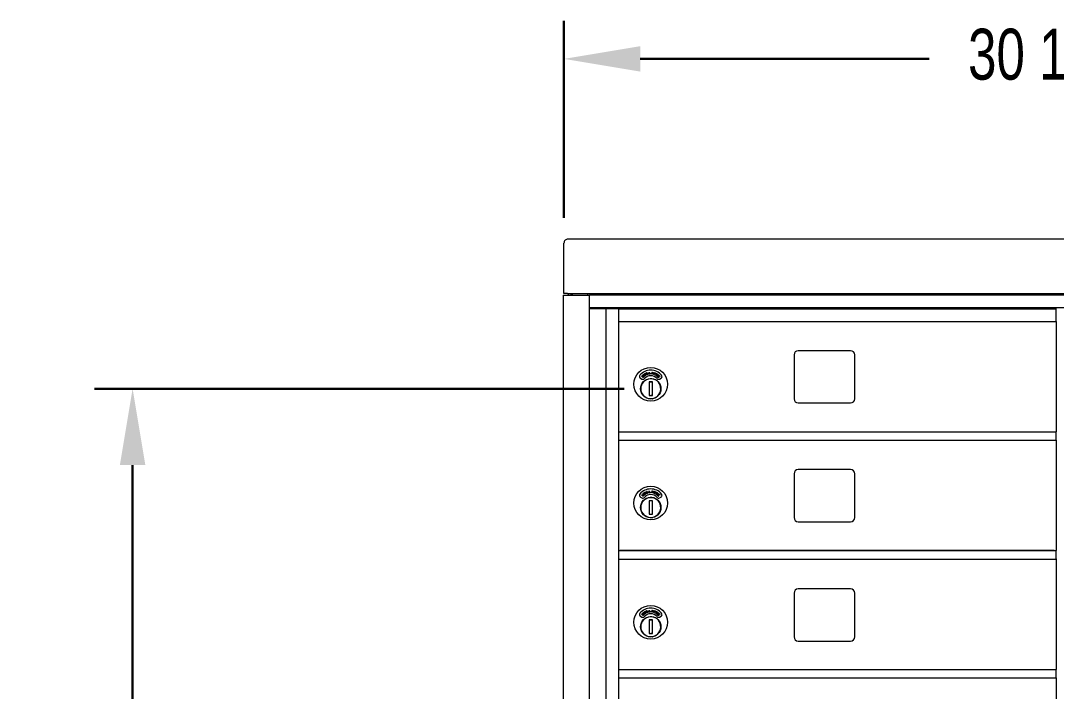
# Model space of a CAD drawing. Header units: inches. Extents: x 26 to 204, y -167 to -88.
# Drawn here: x 26.26 to 56.77, y -108.36 to -88.6 of the extents above; entities that cross this region are included whole.
import ezdxf

# ---------------------------------------------------------------- set-up
doc = ezdxf.new("R2010")
doc.units = ezdxf.units.IN
doc.header["$MEASUREMENT"] = 0
doc.layers.add('DIM', color=179, linetype='Continuous', lineweight=30)
doc.layers.add('SLD-0', color=179, linetype='Continuous')
doc.styles.add('SLDTEXTSTYLE0', font='TXT', dxfattribs={"width": 0.821468})
doc.styles.add('SLDTEXTSTYLE7', font='TXT', dxfattribs={"width": 0.75})
doc.dimstyles.new('SLDDIMSTYLE0', dxfattribs={"dimtxt": 1.5, "dimasz": 0.13, "dimexe": 0, "dimexo": 0.0625, "dimgap": 0.375, "dimtad": 0, "dimtih": 1, "dimtoh": 1, "dimdec": 0, "dimrnd": 1e-09, "dimzin": 12, "dimdsep": 46, "dimtxsty": 'SLDTEXTSTYLE0', "dimblk1": 'NONE', "dimblk2": 'NONE', "dimsah": 1, "dimcen": 0.09, "dimadec": 0, "dimazin": 3, "dimtfac": 1, "dimtdec": 3, "dimtofl": 0, "dimtmove": 0, "dimatfit": 3, "dimldrblk": 'NONE', "dimfxl": 0, "dimfrac": 2, "dimtolj": 1, "dimtzin": 12, "dimarcsym": 0})

# ---------------------------------------------------------------- blocks, each defined once
blk = doc.blocks.new('_D')
at = {"layer": 'DIM'}
for p, q in [((42.264, -94.408), (42.264, -88.604)), ((72.724, -94.408), (72.724, -88.604)), ((44.514, -89.729), (53.023, -89.729)), ((70.474, -89.729), (61.916, -89.729))]:
    blk.add_line(p, q, dxfattribs=at)
for points in [[(44.514, -89.354), (44.514, -90.104), (42.264, -89.729)], [(70.474, -89.354), (70.474, -90.104), (72.724, -89.729)]]:
    blk.add_solid(points, dxfattribs=at)
at = {"layer": 'DIM', "insert": (54.172, -88.84), "char_height": 1.5, "attachment_point": 1, "style": 'SLDTEXTSTYLE7'}
blk.add_mtext('30 1/2"', dxfattribs=at)
blk = doc.blocks.new('_NONE')
blk = doc.blocks.new('_D_2')
at = {"layer": 'DIM'}
for p, q in [((44.043, -99.448), (28.429, -99.448)), ((29.554, -101.698), (29.554, -129.243)), ((29.554, -154.833), (29.554, -133.235)), ((50.744, -157.083), (28.429, -157.083))]:
    blk.add_line(p, q, dxfattribs=at)
for points in [[(29.179, -101.698), (29.929, -101.698), (29.554, -99.448)], [(29.179, -154.833), (29.929, -154.833), (29.554, -157.083)]]:
    blk.add_solid(points, dxfattribs=at)
at = {"layer": 'DIM', "insert": (26.257, -130.35), "char_height": 1.5, "attachment_point": 1, "style": 'SLDTEXTSTYLE7'}
blk.add_mtext('57 5/8"', dxfattribs=at)

msp = doc.modelspace()

# ---------------------------------------------------------------- linework, layer by layer
at = {"layer": 'SLD-0', "color": 179, "linetype": 'Continuous', "lineweight": 15}
for p, q in [((42.264, -96.393), (42.264, -95.155)), ((42.394, -95.038), (42.384, -95.038)), ((72.594, -95.038), (42.394, -95.038)), ((42.264, -96.642), (42.264, -96.393)), ((42.236, -96.693), (42.236, -127.843)), ((42.236, -96.693), (42.266, -96.693)), ((42.364, -96.642), (42.264, -96.642)), ((42.266, -96.693), (42.99, -96.693)), ((42.364, -96.639), (72.624, -96.639)), ((42.364, -96.639), (42.364, -96.642)), ((42.384, -96.639), (42.384, -96.693)), ((42.464, -96.639), (42.464, -96.693)), ((42.509, -96.639), (42.509, -96.693)), ((42.956, -96.639), (42.956, -96.693)), ((42.99, -96.693), (43.02, -96.693)), ((43.02, -127.843), (43.02, -96.693)), ((43.095, -96.693), (43.02, -96.693)), ((71.967, -96.693), (43.095, -96.693)), ((43.336, -96.693), (43.336, -96.639)), ((43.095, -97.068), (43.02, -97.068)), ((43.401, -97.093), (43.02, -97.093)), ((71.967, -97.068), (43.095, -97.068)), ((43.221, -97.068), (43.221, -97.093)), ((43.332, -97.068), (43.332, -97.093)), ((43.392, -97.068), (43.392, -97.093)), ((43.502, -97.093), (43.401, -97.093)), ((43.509, -97.093), (43.502, -97.093)), ((43.509, -127.343), (43.509, -97.093)), ((43.864, -97.093), (43.509, -97.093)), ((43.879, -97.093), (43.864, -97.093)), ((43.879, -97.108), (43.879, -97.093)), ((43.879, -97.093), (56.764, -97.093)), ((43.879, -97.453), (43.879, -97.108)), ((44.243, -97.068), (44.243, -97.093)), ((44.812, -97.085), (44.812, -97.087)), ((44.847, -97.068), (44.819, -97.075)), ((45.054, -97.075), (45.026, -97.068)), ((45.062, -97.087), (45.062, -97.085)), ((45.404, -97.085), (45.404, -97.087)), ((45.44, -97.068), (45.412, -97.075)), ((45.647, -97.075), (45.619, -97.068)), ((45.648, -97.091), (45.646, -97.093)), ((45.749, -97.091), (45.648, -97.091)), ((45.654, -97.087), (45.654, -97.085)), ((45.751, -97.093), (45.749, -97.091)), ((46.217, -97.085), (46.217, -97.087)), ((46.252, -97.068), (46.224, -97.075)), ((46.459, -97.075), (46.431, -97.068)), ((46.467, -97.087), (46.467, -97.085)), ((46.522, -97.085), (46.522, -97.087)), ((46.557, -97.068), (46.529, -97.075)), ((46.764, -97.075), (46.736, -97.068)), ((46.772, -97.087), (46.772, -97.085)), ((47.312, -97.085), (47.312, -97.087)), ((47.347, -97.068), (47.319, -97.075)), ((47.554, -97.075), (47.526, -97.068)), ((47.562, -97.087), (47.562, -97.085)), ((56.764, -97.093), (56.779, -97.093)), ((56.764, -97.108), (56.764, -97.093)), ((56.764, -97.453), (56.764, -97.108)), ((43.879, -97.468), (43.879, -97.453)), ((43.879, -100.718), (43.879, -97.468)), ((43.879, -97.468), (56.764, -97.468)), ((56.764, -97.468), (56.764, -97.453)), ((56.764, -97.468), (56.764, -100.718)), ((49.044, -98.453), (49.044, -99.743)), ((50.709, -98.328), (49.169, -98.328)), ((50.834, -99.743), (50.834, -98.453)), ((44.518, -99.14), (44.558, -99.163)), ((44.551, -99.078), (44.555, -99.074)), ((44.577, -99.104), (44.551, -99.078)), ((44.555, -99.074), (44.581, -99.099)), ((44.575, -99.055), (44.579, -99.05)), ((44.6, -99.08), (44.575, -99.055)), ((44.579, -99.05), (44.604, -99.075)), ((44.621, -99.077), (44.623, -99.071)), ((44.625, -99.024), (44.624, -99.03)), ((44.638, -99.006), (44.648, -99)), ((44.666, -99.058), (44.638, -99.006)), ((44.655, -99.003), (44.646, -99.008)), ((44.646, -99.008), (44.656, -99.026)), ((44.656, -99.026), (44.665, -99.021)), ((44.662, -99.029), (44.658, -99.031)), ((44.658, -99.031), (44.672, -99.056)), ((44.672, -99.056), (44.666, -99.058)), ((44.701, -99.028), (44.705, -99.024)), ((44.72, -98.979), (44.716, -98.984)), ((44.74, -99.001), (44.762, -98.996)), ((44.741, -99.006), (44.74, -99.001)), ((44.763, -99.001), (44.741, -99.006)), ((44.762, -98.996), (44.763, -99.001)), ((44.77, -98.96), (44.776, -98.959)), ((44.777, -99.019), (44.77, -98.96)), ((44.776, -98.959), (44.782, -99.012)), ((44.806, -99.015), (44.777, -99.019)), ((44.782, -99.012), (44.805, -99.009)), ((44.805, -99.009), (44.806, -99.015)), ((44.816, -98.997), (44.817, -98.992)), ((44.838, -99.003), (44.816, -98.997)), ((44.817, -98.992), (44.839, -98.998)), ((44.839, -98.998), (44.838, -99.003)), ((44.854, -98.964), (44.859, -98.958)), ((44.864, -98.965), (44.854, -98.964)), ((44.857, -99.018), (44.864, -98.965)), ((44.863, -99.019), (44.857, -99.018)), ((44.859, -98.958), (44.87, -98.96)), ((44.87, -98.96), (44.863, -99.019)), ((44.902, -99.027), (44.917, -98.975)), ((44.908, -99.029), (44.902, -99.027)), ((44.908, -98.973), (44.913, -98.968)), ((44.924, -98.971), (44.908, -99.029)), ((44.917, -98.975), (44.908, -98.973)), ((44.913, -98.968), (44.924, -98.971)), ((44.933, -99.036), (44.98, -99)), ((44.936, -99.04), (44.933, -99.036)), ((44.991, -98.998), (44.936, -99.04)), ((44.954, -98.987), (44.956, -98.982)), ((44.98, -99), (44.954, -98.987)), ((44.956, -98.982), (44.991, -98.998)), ((44.97, -99.055), (45.003, -99.047)), ((45.004, -99.077), (44.97, -99.055)), ((45.005, -99.052), (44.984, -99.057)), ((44.984, -99.057), (45.007, -99.073)), ((44.999, -99.025), (44.994, -99.022)), ((45.007, -99.073), (45.004, -99.077)), ((45.058, -99.109), (45.059, -99.115)), ((45.085, -99.088), (45.079, -99.087)), ((45.084, -99.163), (45.124, -99.14)), ((44.871, -99.248), (44.771, -99.248)), ((44.771, -99.248), (44.771, -99.648)), ((44.771, -99.251), (44.786, -99.248)), ((44.856, -99.248), (44.871, -99.251)), ((44.871, -99.648), (44.871, -99.248)), ((44.786, -99.648), (44.771, -99.645)), ((44.771, -99.648), (44.871, -99.648)), ((44.871, -99.645), (44.856, -99.648)), ((44.871, -99.742), (44.881, -99.742)), ((49.169, -99.868), (50.709, -99.868)), ((43.879, -100.734), (43.879, -100.718)), ((43.879, -100.718), (56.764, -100.718)), ((43.879, -100.938), (43.879, -100.734)), ((43.879, -100.964), (43.879, -100.938)), ((43.879, -104.218), (43.879, -100.964)), ((43.879, -100.968), (56.764, -100.968)), ((43.879, -100.968), (56.764, -100.968)), ((56.764, -100.734), (56.764, -100.718)), ((56.764, -100.938), (56.764, -100.734)), ((56.764, -100.964), (56.764, -100.938)), ((56.764, -100.964), (56.764, -104.218)), ((50.709, -101.828), (49.169, -101.828)), ((49.044, -101.953), (49.044, -103.243)), ((50.834, -103.243), (50.834, -101.953)), ((44.625, -102.524), (44.624, -102.53)), ((44.638, -102.506), (44.648, -102.5)), ((44.666, -102.558), (44.638, -102.506)), ((44.655, -102.503), (44.646, -102.508)), ((44.646, -102.508), (44.656, -102.526)), ((44.656, -102.526), (44.665, -102.521)), ((44.701, -102.528), (44.705, -102.524)), ((44.72, -102.479), (44.716, -102.484)), ((44.74, -102.501), (44.762, -102.496)), ((44.741, -102.506), (44.74, -102.501)), ((44.763, -102.501), (44.741, -102.506)), ((44.762, -102.496), (44.763, -102.501)), ((44.77, -102.46), (44.776, -102.459)), ((44.777, -102.519), (44.77, -102.46)), ((44.776, -102.459), (44.782, -102.512)), ((44.806, -102.515), (44.777, -102.519)), ((44.782, -102.512), (44.805, -102.509)), ((44.805, -102.509), (44.806, -102.515)), ((44.816, -102.497), (44.817, -102.492)), ((44.838, -102.503), (44.816, -102.497)), ((44.817, -102.492), (44.839, -102.498)), ((44.839, -102.498), (44.838, -102.503)), ((44.854, -102.464), (44.859, -102.458)), ((44.864, -102.465), (44.854, -102.464)), ((44.857, -102.518), (44.864, -102.465)), ((44.863, -102.519), (44.857, -102.518)), ((44.859, -102.458), (44.87, -102.46)), ((44.87, -102.46), (44.863, -102.519)), ((44.902, -102.527), (44.917, -102.475)), ((44.908, -102.529), (44.902, -102.527)), ((44.908, -102.473), (44.913, -102.468)), ((44.924, -102.471), (44.908, -102.529)), ((44.917, -102.475), (44.908, -102.473)), ((44.913, -102.468), (44.924, -102.471)), ((44.933, -102.536), (44.98, -102.5)), ((44.991, -102.498), (44.936, -102.54)), ((44.954, -102.487), (44.956, -102.482)), ((44.98, -102.5), (44.954, -102.487)), ((44.956, -102.482), (44.991, -102.498)), ((44.999, -102.525), (44.994, -102.522)), ((44.518, -102.64), (44.558, -102.663)), ((44.551, -102.578), (44.555, -102.574)), ((44.577, -102.604), (44.551, -102.578)), ((44.555, -102.574), (44.581, -102.599)), ((44.575, -102.555), (44.579, -102.55)), ((44.6, -102.58), (44.575, -102.555)), ((44.579, -102.55), (44.604, -102.575)), ((44.621, -102.577), (44.623, -102.571)), ((44.662, -102.529), (44.658, -102.531)), ((44.658, -102.531), (44.672, -102.556)), ((44.672, -102.556), (44.666, -102.558)), ((44.871, -102.748), (44.771, -102.748)), ((44.771, -102.748), (44.771, -103.148)), ((44.771, -102.751), (44.786, -102.748)), ((44.856, -102.748), (44.871, -102.751)), ((44.871, -102.804), (44.871, -102.748)), ((44.871, -103.148), (44.871, -102.804)), ((44.936, -102.54), (44.933, -102.536)), ((44.97, -102.555), (45.003, -102.547)), ((45.004, -102.577), (44.97, -102.555)), ((45.005, -102.552), (44.984, -102.557)), ((44.984, -102.557), (45.007, -102.573)), ((45.007, -102.573), (45.004, -102.577)), ((45.058, -102.609), (45.059, -102.615)), ((45.085, -102.588), (45.079, -102.587)), ((45.084, -102.663), (45.124, -102.64)), ((44.786, -103.148), (44.771, -103.145)), ((44.771, -103.148), (44.871, -103.148)), ((44.871, -103.145), (44.856, -103.148)), ((44.871, -103.242), (44.881, -103.242)), ((49.169, -103.368), (50.709, -103.368)), ((43.879, -104.234), (43.879, -104.218)), ((43.879, -104.218), (56.764, -104.218)), ((43.879, -104.438), (43.879, -104.234)), ((43.906, -104.208), (44.06, -104.208)), ((44.06, -104.208), (44.268, -104.208)), ((44.179, -104.218), (44.179, -104.208)), ((44.204, -104.218), (44.204, -104.208)), ((44.268, -104.208), (55.996, -104.208)), ((55.996, -104.208), (56.318, -104.208)), ((56.318, -104.208), (56.713, -104.208)), ((56.401, -104.208), (56.401, -104.218)), ((56.588, -104.218), (56.588, -104.208)), ((56.764, -104.234), (56.764, -104.218)), ((56.764, -104.438), (56.764, -104.234)), ((43.879, -104.464), (43.879, -104.438)), ((43.879, -107.718), (43.879, -104.464)), ((43.879, -104.468), (56.764, -104.468)), ((43.879, -104.468), (56.764, -104.468)), ((56.764, -104.464), (56.764, -104.438)), ((56.764, -104.464), (56.764, -107.718)), ((49.044, -105.473), (49.044, -106.763)), ((50.709, -105.348), (49.169, -105.348)), ((50.834, -106.763), (50.834, -105.473)), ((44.518, -106.153), (44.558, -106.176)), ((44.551, -106.092), (44.555, -106.087)), ((44.577, -106.117), (44.551, -106.092)), ((44.555, -106.087), (44.581, -106.113)), ((44.575, -106.068), (44.579, -106.064)), ((44.6, -106.093), (44.575, -106.068)), ((44.579, -106.064), (44.604, -106.089)), ((44.621, -106.09), (44.623, -106.085)), ((44.625, -106.038), (44.624, -106.044)), ((44.638, -106.019), (44.648, -106.014)), ((44.666, -106.072), (44.638, -106.019)), ((44.655, -106.016), (44.646, -106.021)), ((44.646, -106.021), (44.656, -106.039)), ((44.656, -106.039), (44.665, -106.035)), ((44.662, -106.042), (44.658, -106.044)), ((44.658, -106.044), (44.672, -106.069)), ((44.672, -106.069), (44.666, -106.072)), ((44.701, -106.041), (44.705, -106.037)), ((44.72, -105.992), (44.716, -105.997)), ((44.74, -106.014), (44.762, -106.009)), ((44.741, -106.019), (44.74, -106.014)), ((44.763, -106.014), (44.741, -106.019)), ((44.762, -106.009), (44.763, -106.014)), ((44.77, -105.973), (44.776, -105.972)), ((44.777, -106.032), (44.77, -105.973)), ((44.776, -105.972), (44.782, -106.025)), ((44.806, -106.028), (44.777, -106.032)), ((44.782, -106.025), (44.805, -106.023)), ((44.805, -106.023), (44.806, -106.028)), ((44.816, -106.01), (44.817, -106.005)), ((44.838, -106.016), (44.816, -106.01)), ((44.817, -106.005), (44.839, -106.011)), ((44.839, -106.011), (44.838, -106.016)), ((44.854, -105.977), (44.859, -105.972)), ((44.864, -105.978), (44.854, -105.977)), ((44.857, -106.032), (44.864, -105.978)), ((44.863, -106.032), (44.857, -106.032)), ((44.859, -105.972), (44.87, -105.973)), ((44.87, -105.973), (44.863, -106.032)), ((44.902, -106.04), (44.917, -105.988)), ((44.908, -106.042), (44.902, -106.04)), ((44.908, -105.986), (44.913, -105.981)), ((44.924, -105.984), (44.908, -106.042)), ((44.917, -105.988), (44.908, -105.986)), ((44.913, -105.981), (44.924, -105.984)), ((44.933, -106.049), (44.98, -106.013)), ((44.936, -106.054), (44.933, -106.049)), ((44.991, -106.012), (44.936, -106.054)), ((44.954, -106.001), (44.956, -105.996)), ((44.98, -106.013), (44.954, -106.001)), ((44.956, -105.996), (44.991, -106.012)), ((44.97, -106.068), (45.003, -106.06)), ((45.004, -106.091), (44.97, -106.068)), ((45.005, -106.066), (44.984, -106.071)), ((44.984, -106.071), (45.007, -106.086)), ((44.999, -106.038), (44.994, -106.035)), ((45.007, -106.086), (45.004, -106.091)), ((45.058, -106.123), (45.059, -106.129)), ((45.085, -106.101), (45.079, -106.1)), ((45.084, -106.176), (45.124, -106.153)), ((44.871, -106.261), (44.771, -106.261)), ((44.771, -106.261), (44.771, -106.661)), ((44.771, -106.265), (44.786, -106.261)), ((44.856, -106.261), (44.871, -106.265)), ((44.871, -106.661), (44.871, -106.261)), ((44.786, -106.661), (44.771, -106.658)), ((44.771, -106.661), (44.871, -106.661)), ((44.871, -106.658), (44.856, -106.661)), ((44.871, -106.755), (44.881, -106.755)), ((49.169, -106.888), (50.709, -106.888)), ((43.879, -107.734), (43.879, -107.718)), ((43.879, -107.718), (56.764, -107.718)), ((43.879, -107.938), (43.879, -107.734)), ((43.879, -107.964), (43.879, -107.938)), ((43.879, -111.218), (43.879, -107.964)), ((43.879, -107.968), (56.764, -107.968)), ((43.879, -107.968), (56.764, -107.968)), ((56.764, -107.734), (56.764, -107.718)), ((56.764, -107.938), (56.764, -107.734)), ((56.764, -107.964), (56.764, -107.938)), ((56.764, -107.964), (56.764, -111.218))]:
    msp.add_line(p, q, dxfattribs=at)
for centre, radius in [((44.821, -99.315), 0.496), ((44.821, -99.448), 0.3), ((44.821, -102.815), 0.496), ((44.821, -102.948), 0.3), ((44.821, -106.328), 0.496), ((44.821, -106.461), 0.3)]:
    msp.add_circle(centre, radius, dxfattribs=at)
for centre, radius, start, end in [((42.384, -95.158), 0.12, 89.9836, 179.9836), ((44.822, -97.085), 0.01, 103.2405, 180), ((44.822, -97.087), 0.01, 180, 221.4916), ((45.052, -97.085), 0.01, 0, 76.7595), ((45.052, -97.087), 0.01, 318.5084, 0), ((45.414, -97.085), 0.01, 103.2405, 180), ((45.414, -97.087), 0.01, 180, 221.4916), ((45.644, -97.085), 0.01, 0, 76.7595), ((45.644, -97.087), 0.01, 332.4508, 0), ((46.227, -97.085), 0.01, 103.2405, 180), ((46.227, -97.087), 0.01, 180, 221.4916), ((46.457, -97.085), 0.01, 0, 76.7595), ((46.457, -97.087), 0.01, 318.5084, 0), ((46.532, -97.085), 0.01, 103.2405, 180), ((46.532, -97.087), 0.01, 180, 221.4916), ((46.762, -97.085), 0.01, 0, 76.7595), ((46.762, -97.087), 0.01, 318.5084, 0), ((47.322, -97.085), 0.01, 103.2405, 180), ((47.322, -97.087), 0.01, 180, 221.4916), ((47.552, -97.085), 0.01, 0, 76.7595), ((47.552, -97.087), 0.01, 318.5084, 0), ((49.169, -98.453), 0.125, 90, 180), ((50.709, -98.453), 0.125, 360, 90), ((44.548, -99.088), 0.06, 140.2695, 240), ((44.821, -99.315), 0.415, 39.7305, 140.2695), ((44.821, -99.448), 0.295, 281.7353, 180), ((44.588, -99.111), 0.06, 240, 318.8401), ((44.821, -99.315), 0.25, 41.1599, 138.8401), ((45.054, -99.111), 0.06, 221.1599, 300), ((45.094, -99.088), 0.06, 300, 39.7305), ((44.821, -99.448), 0.295, 180, 279.7583), ((44.821, -99.448), 0.195, 75.1428, 104.8572), ((44.821, -99.448), 0.195, 255.1428, 284.8572), ((49.169, -99.743), 0.125, 180, 270), ((50.709, -99.743), 0.125, 270, 0), ((49.169, -101.953), 0.125, 90, 180), ((50.709, -101.953), 0.125, 360, 90), ((44.821, -102.815), 0.415, 39.7305, 140.2695), ((44.548, -102.588), 0.06, 140.2695, 240), ((44.821, -102.948), 0.295, 281.7353, 180), ((44.588, -102.611), 0.06, 240, 318.8401), ((44.821, -102.815), 0.25, 41.1599, 138.8401), ((44.821, -102.948), 0.195, 75.1428, 104.8572), ((45.054, -102.611), 0.06, 221.1599, 300), ((45.094, -102.588), 0.06, 300, 39.7305), ((44.821, -102.948), 0.295, 180, 279.7583), ((44.821, -102.948), 0.195, 255.1428, 284.8572), ((49.169, -103.243), 0.125, 180, 270), ((50.709, -103.243), 0.125, 270, 0), ((49.169, -105.473), 0.125, 90, 180), ((50.709, -105.473), 0.125, 360, 90), ((44.548, -106.101), 0.06, 140.2695, 240), ((44.821, -106.328), 0.415, 39.7305, 140.2695), ((44.821, -106.461), 0.295, 281.7353, 180), ((44.588, -106.124), 0.06, 240, 318.8401), ((44.821, -106.328), 0.25, 41.1599, 138.8401), ((45.054, -106.124), 0.06, 221.1599, 300), ((45.094, -106.101), 0.06, 300, 39.7305), ((44.821, -106.461), 0.295, 180, 279.7583), ((44.821, -106.461), 0.195, 75.1428, 104.8572), ((44.821, -106.461), 0.195, 255.1428, 284.8572), ((49.169, -106.763), 0.125, 180, 270), ((50.709, -106.763), 0.125, 270, 0)]:
    msp.add_arc(centre, radius, start, end, dxfattribs=at)
for points, knots in [([(44.587, -99.112), (44.585, -99.11), (44.581, -99.108), (44.578, -99.105), (44.577, -99.104)], [0, 0, 0, 0, 0.559488, 1, 1, 1, 1]), ([(44.581, -99.099), (44.582, -99.1), (44.584, -99.102), (44.586, -99.104), (44.587, -99.105)], [0, 0, 0, 0, 0.5600999, 1, 1, 1, 1]), ([(44.587, -99.105), (44.588, -99.106), (44.592, -99.108), (44.599, -99.108), (44.602, -99.105), (44.605, -99.103)], [0, 0, 0, 0, 0.280991, 0.560906, 1, 1, 1, 1]), ([(44.609, -99.107), (44.607, -99.108), (44.604, -99.111), (44.598, -99.113), (44.592, -99.114), (44.588, -99.112), (44.587, -99.112)], [0, 0, 0, 0, 0.280298, 0.56003, 0.780085, 1, 1, 1, 1]), ([(44.603, -99.045), (44.602, -99.043), (44.6, -99.04), (44.601, -99.034), (44.603, -99.029), (44.606, -99.027), (44.607, -99.026)], [0, 0, 0, 0, 0.279618, 0.558961, 0.77945, 1, 1, 1, 1]), ([(44.607, -99.087), (44.605, -99.085), (44.604, -99.083), (44.601, -99.081), (44.6, -99.08)], [0, 0, 0, 0, 0.559619, 1, 1, 1, 1]), ([(44.611, -99.051), (44.609, -99.05), (44.606, -99.049), (44.604, -99.046), (44.603, -99.045)], [0, 0, 0, 0, 0.55973, 1, 1, 1, 1]), ([(44.604, -99.075), (44.607, -99.078), (44.612, -99.083), (44.615, -99.092), (44.614, -99.1), (44.611, -99.105), (44.609, -99.107)], [0, 0, 0, 0, 0.2816367, 0.5598778, 0.7799008, 1, 1, 1, 1]), ([(44.605, -99.103), (44.606, -99.102), (44.608, -99.099), (44.609, -99.094), (44.608, -99.09), (44.607, -99.088), (44.607, -99.087)], [0, 0, 0, 0, 0.279684, 0.559414, 0.779585, 1, 1, 1, 1]), ([(44.607, -99.026), (44.609, -99.024), (44.612, -99.023), (44.617, -99.022), (44.621, -99.023), (44.624, -99.024), (44.625, -99.024)], [0, 0, 0, 0, 0.338837, 0.558938, 0.779387, 1, 1, 1, 1]), ([(44.61, -99.031), (44.61, -99.031), (44.608, -99.033), (44.607, -99.036), (44.607, -99.039), (44.608, -99.041), (44.608, -99.042)], [0, 0, 0, 0, 0.280131, 0.559545, 0.779732, 1, 1, 1, 1]), ([(44.608, -99.042), (44.609, -99.043), (44.611, -99.045), (44.614, -99.045), (44.616, -99.046)], [0, 0, 0, 0, 0.557615, 1, 1, 1, 1]), ([(44.624, -99.03), (44.622, -99.03), (44.62, -99.029), (44.616, -99.029), (44.613, -99.029), (44.611, -99.03), (44.61, -99.031)], [0, 0, 0, 0, 0.340484, 0.560557, 0.78023, 1, 1, 1, 1]), ([(44.623, -99.052), (44.621, -99.052), (44.617, -99.052), (44.613, -99.051), (44.611, -99.051)], [0, 0, 0, 0, 0.560452, 1, 1, 1, 1]), ([(44.616, -99.046), (44.618, -99.046), (44.621, -99.046), (44.624, -99.046), (44.625, -99.046)], [0, 0, 0, 0, 0.559926, 1, 1, 1, 1]), ([(44.643, -99.077), (44.641, -99.078), (44.637, -99.08), (44.629, -99.08), (44.624, -99.078), (44.621, -99.077)], [0, 0, 0, 0, 0.27998, 0.559804, 1, 1, 1, 1]), ([(44.637, -99.054), (44.635, -99.053), (44.63, -99.052), (44.625, -99.052), (44.623, -99.052)], [0, 0, 0, 0, 0.55951, 1, 1, 1, 1]), ([(44.623, -99.071), (44.626, -99.073), (44.63, -99.074), (44.636, -99.074), (44.638, -99.073), (44.639, -99.072)], [0, 0, 0, 0, 0.559527, 0.779956, 1, 1, 1, 1]), ([(44.625, -99.046), (44.628, -99.046), (44.633, -99.046), (44.639, -99.048), (44.644, -99.05), (44.646, -99.053), (44.648, -99.054)], [0, 0, 0, 0, 0.340566, 0.560777, 0.780645, 1, 1, 1, 1]), ([(44.642, -99.058), (44.642, -99.057), (44.64, -99.055), (44.638, -99.054), (44.637, -99.054)], [0, 0, 0, 0, 0.559346, 1, 1, 1, 1]), ([(44.639, -99.072), (44.64, -99.071), (44.643, -99.069), (44.644, -99.065), (44.644, -99.061), (44.643, -99.059), (44.642, -99.058)], [0, 0, 0, 0, 0.279976, 0.559751, 0.779917, 1, 1, 1, 1]), ([(44.648, -99.054), (44.649, -99.056), (44.651, -99.06), (44.65, -99.067), (44.647, -99.073), (44.645, -99.076), (44.643, -99.077)], [0, 0, 0, 0, 0.27918, 0.559107, 0.779427, 1, 1, 1, 1]), ([(44.648, -99), (44.651, -98.999), (44.655, -98.997), (44.659, -98.995), (44.661, -98.994)], [0, 0, 0, 0, 0.560251, 1, 1, 1, 1]), ([(44.673, -99.005), (44.672, -99.004), (44.671, -99.002), (44.667, -99), (44.662, -99), (44.658, -99.002), (44.655, -99.003)], [0, 0, 0, 0, 0.186707, 0.373486, 0.559989, 1, 1, 1, 1]), ([(44.661, -98.994), (44.663, -98.994), (44.667, -98.993), (44.672, -98.995), (44.676, -98.998), (44.677, -99.001), (44.678, -99.002)], [0, 0, 0, 0, 0.279805, 0.55943, 0.77952, 1, 1, 1, 1]), ([(44.675, -99.021), (44.673, -99.023), (44.669, -99.026), (44.664, -99.028), (44.662, -99.029)], [0, 0, 0, 0, 0.559697, 1, 1, 1, 1]), ([(44.665, -99.021), (44.668, -99.02), (44.672, -99.017), (44.674, -99.013), (44.674, -99.009), (44.673, -99.007), (44.673, -99.005)], [0, 0, 0, 0, 0.499098, 0.624853, 0.750587, 1, 1, 1, 1]), ([(44.678, -99.002), (44.679, -99.004), (44.681, -99.007), (44.68, -99.013), (44.678, -99.018), (44.676, -99.02), (44.675, -99.021)], [0, 0, 0, 0, 0.280087, 0.559257, 0.779479, 1, 1, 1, 1]), ([(44.693, -98.993), (44.692, -98.991), (44.691, -98.987), (44.694, -98.981), (44.697, -98.977), (44.7, -98.976), (44.702, -98.975)], [0, 0, 0, 0, 0.279597, 0.558853, 0.779385, 1, 1, 1, 1]), ([(44.699, -99), (44.697, -98.999), (44.695, -98.997), (44.693, -98.994), (44.693, -98.993)], [0, 0, 0, 0, 0.559641, 1, 1, 1, 1]), ([(44.704, -98.981), (44.703, -98.981), (44.701, -98.982), (44.699, -98.985), (44.698, -98.988), (44.698, -98.99), (44.699, -98.991)], [0, 0, 0, 0, 0.2801617, 0.5596735, 0.7798573, 1, 1, 1, 1]), ([(44.699, -98.991), (44.699, -98.992), (44.701, -98.995), (44.703, -98.996), (44.705, -98.997)], [0, 0, 0, 0, 0.557558, 1, 1, 1, 1]), ([(44.71, -99.005), (44.708, -99.004), (44.704, -99.003), (44.7, -99.001), (44.699, -99)], [0, 0, 0, 0, 0.5604374, 1, 1, 1, 1]), ([(44.722, -99.034), (44.72, -99.035), (44.716, -99.036), (44.708, -99.034), (44.704, -99.03), (44.701, -99.028)], [0, 0, 0, 0, 0.280072, 0.559891, 1, 1, 1, 1]), ([(44.702, -98.975), (44.704, -98.974), (44.708, -98.974), (44.713, -98.975), (44.716, -98.977), (44.719, -98.978), (44.72, -98.979)], [0, 0, 0, 0, 0.338847, 0.558914, 0.77938, 1, 1, 1, 1]), ([(44.716, -98.984), (44.715, -98.983), (44.713, -98.982), (44.71, -98.98), (44.707, -98.98), (44.705, -98.981), (44.704, -98.981)], [0, 0, 0, 0, 0.340484, 0.5606, 0.780261, 1, 1, 1, 1]), ([(44.705, -98.997), (44.706, -98.997), (44.709, -98.998), (44.712, -98.999), (44.714, -99)], [0, 0, 0, 0, 0.559931, 1, 1, 1, 1]), ([(44.705, -99.024), (44.707, -99.026), (44.711, -99.028), (44.716, -99.03), (44.719, -99.029), (44.72, -99.029)], [0, 0, 0, 0, 0.559524, 0.77991, 1, 1, 1, 1]), ([(44.723, -99.011), (44.721, -99.01), (44.717, -99.007), (44.712, -99.006), (44.71, -99.005)], [0, 0, 0, 0, 0.559503, 1, 1, 1, 1]), ([(44.714, -99), (44.716, -99.001), (44.721, -99.002), (44.726, -99.005), (44.731, -99.009), (44.732, -99.012), (44.733, -99.013)], [0, 0, 0, 0, 0.340596, 0.56085, 0.780675, 1, 1, 1, 1]), ([(44.72, -99.029), (44.721, -99.028), (44.724, -99.027), (44.727, -99.023), (44.728, -99.019), (44.727, -99.017), (44.727, -99.016)], [0, 0, 0, 0, 0.2799987, 0.5597409, 0.7799825, 1, 1, 1, 1]), ([(44.733, -99.013), (44.733, -99.016), (44.734, -99.021), (44.732, -99.027), (44.727, -99.032), (44.724, -99.033), (44.722, -99.034)], [0, 0, 0, 0, 0.2791696, 0.5591276, 0.7794631, 1, 1, 1, 1]), ([(44.727, -99.016), (44.726, -99.015), (44.725, -99.013), (44.724, -99.011), (44.723, -99.011)], [0, 0, 0, 0, 0.559129, 1, 1, 1, 1]), ([(44.994, -99.022), (44.996, -99.019), (45, -99.015), (45.008, -99.012), (45.016, -99.012), (45.02, -99.015), (45.022, -99.016)], [0, 0, 0, 0, 0.279994, 0.559496, 0.779639, 1, 1, 1, 1]), ([(45.018, -99.02), (45.016, -99.019), (45.013, -99.017), (45.007, -99.018), (45.002, -99.021), (45, -99.023), (44.999, -99.025)], [0, 0, 0, 0, 0.2794251, 0.5586265, 0.7790408, 1, 1, 1, 1]), ([(45.003, -99.047), (45.005, -99.046), (45.009, -99.045), (45.015, -99.044), (45.019, -99.042), (45.021, -99.039), (45.022, -99.038)], [0, 0, 0, 0, 0.34052, 0.560819, 0.780537, 1, 1, 1, 1]), ([(45.027, -99.041), (45.025, -99.043), (45.022, -99.047), (45.016, -99.049), (45.011, -99.051), (45.007, -99.052), (45.005, -99.052)], [0, 0, 0, 0, 0.3384646, 0.5587838, 0.7793754, 1, 1, 1, 1]), ([(45.022, -99.038), (45.023, -99.036), (45.025, -99.033), (45.024, -99.027), (45.022, -99.023), (45.019, -99.021), (45.018, -99.02)], [0, 0, 0, 0, 0.279235, 0.559079, 0.77942, 1, 1, 1, 1]), ([(45.021, -99.081), (45.022, -99.077), (45.023, -99.069), (45.028, -99.063), (45.03, -99.06)], [0, 0, 0, 0, 0.55902, 1, 1, 1, 1]), ([(45.032, -99.106), (45.029, -99.103), (45.026, -99.1), (45.023, -99.093), (45.021, -99.087), (45.021, -99.083), (45.021, -99.081)], [0, 0, 0, 0, 0.339826, 0.559905, 0.779938, 1, 1, 1, 1]), ([(45.022, -99.016), (45.024, -99.017), (45.028, -99.021), (45.03, -99.028), (45.03, -99.035), (45.028, -99.039), (45.027, -99.041)], [0, 0, 0, 0, 0.279949, 0.559289, 0.779645, 1, 1, 1, 1]), ([(45.035, -99.065), (45.032, -99.068), (45.027, -99.074), (45.027, -99.085), (45.03, -99.095), (45.034, -99.1), (45.036, -99.102)], [0, 0, 0, 0, 0.279585, 0.559066, 0.77937, 1, 1, 1, 1]), ([(45.03, -99.06), (45.034, -99.057), (45.041, -99.051), (45.055, -99.05), (45.067, -99.053), (45.072, -99.058), (45.075, -99.06)], [0, 0, 0, 0, 0.279477, 0.559077, 0.77939, 1, 1, 1, 1]), ([(45.059, -99.115), (45.055, -99.115), (45.05, -99.116), (45.042, -99.113), (45.036, -99.11), (45.033, -99.107), (45.032, -99.106)], [0, 0, 0, 0, 0.3392808, 0.5594587, 0.7796873, 1, 1, 1, 1]), ([(45.071, -99.065), (45.068, -99.062), (45.062, -99.058), (45.051, -99.056), (45.041, -99.059), (45.037, -99.063), (45.035, -99.065)], [0, 0, 0, 0, 0.279731, 0.559347, 0.779582, 1, 1, 1, 1]), ([(45.036, -99.102), (45.039, -99.105), (45.046, -99.11), (45.054, -99.109), (45.058, -99.109)], [0, 0, 0, 0, 0.558752, 1, 1, 1, 1]), ([(45.079, -99.087), (45.08, -99.084), (45.08, -99.08), (45.078, -99.073), (45.075, -99.069), (45.072, -99.066), (45.071, -99.065)], [0, 0, 0, 0, 0.339454, 0.559588, 0.779769, 1, 1, 1, 1]), ([(45.075, -99.06), (45.078, -99.063), (45.081, -99.067), (45.084, -99.074), (45.086, -99.081), (45.086, -99.085), (45.085, -99.088)], [0, 0, 0, 0, 0.33967, 0.559829, 0.779917, 1, 1, 1, 1]), ([(44.603, -102.545), (44.602, -102.543), (44.6, -102.54), (44.601, -102.534), (44.603, -102.529), (44.606, -102.527), (44.607, -102.526)], [0, 0, 0, 0, 0.279618, 0.558961, 0.77945, 1, 1, 1, 1]), ([(44.607, -102.526), (44.609, -102.524), (44.612, -102.523), (44.617, -102.522), (44.621, -102.523), (44.624, -102.524), (44.625, -102.524)], [0, 0, 0, 0, 0.338837, 0.558938, 0.779387, 1, 1, 1, 1]), ([(44.648, -102.5), (44.651, -102.499), (44.655, -102.497), (44.659, -102.495), (44.661, -102.494)], [0, 0, 0, 0, 0.560251, 1, 1, 1, 1]), ([(44.673, -102.505), (44.672, -102.504), (44.671, -102.502), (44.667, -102.5), (44.662, -102.5), (44.658, -102.502), (44.655, -102.503)], [0, 0, 0, 0, 0.1867071, 0.3734864, 0.5599885, 1, 1, 1, 1]), ([(44.661, -102.494), (44.663, -102.494), (44.667, -102.493), (44.672, -102.495), (44.676, -102.498), (44.677, -102.501), (44.678, -102.502)], [0, 0, 0, 0, 0.279805, 0.55943, 0.77952, 1, 1, 1, 1]), ([(44.675, -102.521), (44.673, -102.523), (44.669, -102.526), (44.664, -102.528), (44.662, -102.529)], [0, 0, 0, 0, 0.559697, 1, 1, 1, 1]), ([(44.665, -102.521), (44.668, -102.52), (44.672, -102.517), (44.674, -102.513), (44.674, -102.509), (44.673, -102.507), (44.673, -102.505)], [0, 0, 0, 0, 0.499098, 0.624853, 0.750587, 1, 1, 1, 1]), ([(44.678, -102.502), (44.679, -102.504), (44.681, -102.507), (44.68, -102.513), (44.678, -102.518), (44.676, -102.52), (44.675, -102.521)], [0, 0, 0, 0, 0.280087, 0.559257, 0.779479, 1, 1, 1, 1]), ([(44.693, -102.493), (44.692, -102.491), (44.691, -102.487), (44.694, -102.481), (44.697, -102.477), (44.7, -102.476), (44.702, -102.475)], [0, 0, 0, 0, 0.279597, 0.558853, 0.779385, 1, 1, 1, 1]), ([(44.699, -102.5), (44.697, -102.499), (44.695, -102.497), (44.693, -102.494), (44.693, -102.493)], [0, 0, 0, 0, 0.559641, 1, 1, 1, 1]), ([(44.704, -102.481), (44.703, -102.481), (44.701, -102.482), (44.699, -102.485), (44.698, -102.488), (44.698, -102.49), (44.699, -102.491)], [0, 0, 0, 0, 0.2801617, 0.5596735, 0.7798573, 1, 1, 1, 1]), ([(44.699, -102.491), (44.699, -102.492), (44.701, -102.495), (44.703, -102.496), (44.705, -102.497)], [0, 0, 0, 0, 0.557558, 1, 1, 1, 1]), ([(44.71, -102.505), (44.708, -102.504), (44.704, -102.503), (44.7, -102.501), (44.699, -102.5)], [0, 0, 0, 0, 0.5604374, 1, 1, 1, 1]), ([(44.702, -102.475), (44.704, -102.474), (44.708, -102.474), (44.713, -102.475), (44.716, -102.477), (44.719, -102.478), (44.72, -102.479)], [0, 0, 0, 0, 0.338847, 0.558914, 0.77938, 1, 1, 1, 1]), ([(44.716, -102.484), (44.715, -102.483), (44.713, -102.482), (44.71, -102.48), (44.707, -102.48), (44.705, -102.481), (44.704, -102.481)], [0, 0, 0, 0, 0.340484, 0.5606, 0.780261, 1, 1, 1, 1]), ([(44.705, -102.497), (44.706, -102.497), (44.709, -102.498), (44.712, -102.499), (44.714, -102.5)], [0, 0, 0, 0, 0.559931, 1, 1, 1, 1]), ([(44.705, -102.524), (44.707, -102.526), (44.711, -102.528), (44.716, -102.53), (44.719, -102.529), (44.72, -102.529)], [0, 0, 0, 0, 0.559524, 0.77991, 1, 1, 1, 1]), ([(44.723, -102.511), (44.721, -102.51), (44.717, -102.507), (44.712, -102.506), (44.71, -102.505)], [0, 0, 0, 0, 0.559503, 1, 1, 1, 1]), ([(44.714, -102.5), (44.716, -102.501), (44.721, -102.502), (44.726, -102.505), (44.731, -102.509), (44.732, -102.512), (44.733, -102.513)], [0, 0, 0, 0, 0.340596, 0.56085, 0.780675, 1, 1, 1, 1]), ([(44.72, -102.529), (44.721, -102.528), (44.724, -102.527), (44.727, -102.523), (44.728, -102.519), (44.727, -102.517), (44.727, -102.516)], [0, 0, 0, 0, 0.2799987, 0.5597409, 0.7799825, 1, 1, 1, 1]), ([(44.733, -102.513), (44.733, -102.516), (44.734, -102.521), (44.732, -102.527), (44.727, -102.532), (44.724, -102.533), (44.722, -102.534)], [0, 0, 0, 0, 0.2791696, 0.5591276, 0.7794631, 1, 1, 1, 1]), ([(44.727, -102.516), (44.726, -102.515), (44.725, -102.513), (44.724, -102.511), (44.723, -102.511)], [0, 0, 0, 0, 0.559129, 1, 1, 1, 1]), ([(44.994, -102.522), (44.996, -102.519), (45, -102.515), (45.008, -102.512), (45.016, -102.512), (45.02, -102.515), (45.022, -102.516)], [0, 0, 0, 0, 0.279994, 0.559496, 0.779639, 1, 1, 1, 1]), ([(45.018, -102.52), (45.016, -102.519), (45.013, -102.517), (45.007, -102.518), (45.002, -102.521), (45, -102.523), (44.999, -102.525)], [0, 0, 0, 0, 0.2794251, 0.5586265, 0.7790408, 1, 1, 1, 1]), ([(45.022, -102.538), (45.023, -102.536), (45.025, -102.533), (45.024, -102.527), (45.022, -102.523), (45.019, -102.521), (45.018, -102.52)], [0, 0, 0, 0, 0.279235, 0.559079, 0.77942, 1, 1, 1, 1]), ([(45.022, -102.516), (45.024, -102.517), (45.028, -102.521), (45.03, -102.528), (45.03, -102.535), (45.028, -102.539), (45.027, -102.541)], [0, 0, 0, 0, 0.279949, 0.559289, 0.779645, 1, 1, 1, 1]), ([(44.587, -102.612), (44.585, -102.61), (44.581, -102.608), (44.578, -102.605), (44.577, -102.604)], [0, 0, 0, 0, 0.559488, 1, 1, 1, 1]), ([(44.581, -102.599), (44.582, -102.6), (44.584, -102.602), (44.586, -102.604), (44.587, -102.605)], [0, 0, 0, 0, 0.5600999, 1, 1, 1, 1]), ([(44.587, -102.605), (44.588, -102.606), (44.592, -102.608), (44.599, -102.608), (44.602, -102.605), (44.605, -102.603)], [0, 0, 0, 0, 0.280991, 0.560906, 1, 1, 1, 1]), ([(44.609, -102.607), (44.607, -102.608), (44.604, -102.611), (44.598, -102.613), (44.592, -102.614), (44.588, -102.612), (44.587, -102.612)], [0, 0, 0, 0, 0.280298, 0.56003, 0.780085, 1, 1, 1, 1]), ([(44.607, -102.587), (44.605, -102.585), (44.604, -102.583), (44.601, -102.581), (44.6, -102.58)], [0, 0, 0, 0, 0.559619, 1, 1, 1, 1]), ([(44.611, -102.551), (44.609, -102.55), (44.606, -102.549), (44.604, -102.546), (44.603, -102.545)], [0, 0, 0, 0, 0.55973, 1, 1, 1, 1]), ([(44.604, -102.575), (44.607, -102.578), (44.612, -102.583), (44.615, -102.592), (44.614, -102.6), (44.611, -102.605), (44.609, -102.607)], [0, 0, 0, 0, 0.2816367, 0.5598778, 0.7799008, 1, 1, 1, 1]), ([(44.605, -102.603), (44.606, -102.602), (44.608, -102.599), (44.609, -102.594), (44.608, -102.59), (44.607, -102.588), (44.607, -102.587)], [0, 0, 0, 0, 0.279684, 0.559414, 0.779585, 1, 1, 1, 1]), ([(44.61, -102.531), (44.61, -102.531), (44.608, -102.533), (44.607, -102.536), (44.607, -102.539), (44.608, -102.541), (44.608, -102.542)], [0, 0, 0, 0, 0.280131, 0.559545, 0.779732, 1, 1, 1, 1]), ([(44.608, -102.542), (44.609, -102.543), (44.611, -102.545), (44.614, -102.545), (44.616, -102.546)], [0, 0, 0, 0, 0.557615, 1, 1, 1, 1]), ([(44.624, -102.53), (44.622, -102.53), (44.62, -102.529), (44.616, -102.529), (44.613, -102.529), (44.611, -102.53), (44.61, -102.531)], [0, 0, 0, 0, 0.340484, 0.560557, 0.78023, 1, 1, 1, 1]), ([(44.623, -102.552), (44.621, -102.552), (44.617, -102.552), (44.613, -102.551), (44.611, -102.551)], [0, 0, 0, 0, 0.560452, 1, 1, 1, 1]), ([(44.616, -102.546), (44.618, -102.546), (44.621, -102.546), (44.624, -102.546), (44.625, -102.546)], [0, 0, 0, 0, 0.559926, 1, 1, 1, 1]), ([(44.643, -102.577), (44.641, -102.578), (44.637, -102.58), (44.629, -102.58), (44.624, -102.578), (44.621, -102.577)], [0, 0, 0, 0, 0.27998, 0.559804, 1, 1, 1, 1]), ([(44.637, -102.554), (44.635, -102.553), (44.63, -102.552), (44.625, -102.552), (44.623, -102.552)], [0, 0, 0, 0, 0.55951, 1, 1, 1, 1]), ([(44.623, -102.571), (44.626, -102.573), (44.63, -102.574), (44.636, -102.574), (44.638, -102.573), (44.639, -102.572)], [0, 0, 0, 0, 0.559527, 0.779956, 1, 1, 1, 1]), ([(44.625, -102.546), (44.628, -102.546), (44.633, -102.546), (44.639, -102.548), (44.644, -102.55), (44.646, -102.553), (44.648, -102.554)], [0, 0, 0, 0, 0.340566, 0.560777, 0.780645, 1, 1, 1, 1]), ([(44.642, -102.558), (44.642, -102.557), (44.64, -102.555), (44.638, -102.554), (44.637, -102.554)], [0, 0, 0, 0, 0.559346, 1, 1, 1, 1]), ([(44.639, -102.572), (44.64, -102.571), (44.643, -102.569), (44.644, -102.565), (44.644, -102.561), (44.643, -102.559), (44.642, -102.558)], [0, 0, 0, 0, 0.279976, 0.559751, 0.779917, 1, 1, 1, 1]), ([(44.648, -102.554), (44.649, -102.556), (44.651, -102.56), (44.65, -102.567), (44.647, -102.573), (44.645, -102.576), (44.643, -102.577)], [0, 0, 0, 0, 0.27918, 0.559107, 0.779427, 1, 1, 1, 1]), ([(44.722, -102.534), (44.72, -102.535), (44.716, -102.536), (44.708, -102.534), (44.704, -102.53), (44.701, -102.528)], [0, 0, 0, 0, 0.280072, 0.559891, 1, 1, 1, 1]), ([(45.003, -102.547), (45.005, -102.546), (45.009, -102.545), (45.015, -102.544), (45.019, -102.542), (45.021, -102.539), (45.022, -102.538)], [0, 0, 0, 0, 0.34052, 0.560819, 0.780537, 1, 1, 1, 1]), ([(45.027, -102.541), (45.025, -102.543), (45.022, -102.547), (45.016, -102.549), (45.011, -102.551), (45.007, -102.552), (45.005, -102.552)], [0, 0, 0, 0, 0.3384646, 0.5587838, 0.7793754, 1, 1, 1, 1]), ([(45.021, -102.581), (45.022, -102.577), (45.023, -102.569), (45.028, -102.563), (45.03, -102.56)], [0, 0, 0, 0, 0.55902, 1, 1, 1, 1]), ([(45.032, -102.606), (45.029, -102.603), (45.026, -102.6), (45.023, -102.593), (45.021, -102.587), (45.021, -102.583), (45.021, -102.581)], [0, 0, 0, 0, 0.339826, 0.559905, 0.779938, 1, 1, 1, 1]), ([(45.035, -102.565), (45.032, -102.568), (45.027, -102.574), (45.027, -102.585), (45.03, -102.595), (45.034, -102.6), (45.036, -102.602)], [0, 0, 0, 0, 0.279585, 0.559066, 0.77937, 1, 1, 1, 1]), ([(45.03, -102.56), (45.034, -102.557), (45.041, -102.551), (45.055, -102.55), (45.067, -102.553), (45.072, -102.558), (45.075, -102.56)], [0, 0, 0, 0, 0.279477, 0.559077, 0.77939, 1, 1, 1, 1]), ([(45.059, -102.615), (45.055, -102.615), (45.05, -102.616), (45.042, -102.613), (45.036, -102.61), (45.033, -102.607), (45.032, -102.606)], [0, 0, 0, 0, 0.3392808, 0.5594587, 0.7796873, 1, 1, 1, 1]), ([(45.071, -102.565), (45.068, -102.562), (45.062, -102.558), (45.051, -102.556), (45.041, -102.559), (45.037, -102.563), (45.035, -102.565)], [0, 0, 0, 0, 0.279731, 0.559347, 0.779582, 1, 1, 1, 1]), ([(45.036, -102.602), (45.039, -102.605), (45.046, -102.61), (45.054, -102.609), (45.058, -102.609)], [0, 0, 0, 0, 0.558752, 1, 1, 1, 1]), ([(45.079, -102.587), (45.08, -102.584), (45.08, -102.58), (45.078, -102.573), (45.075, -102.569), (45.072, -102.566), (45.071, -102.565)], [0, 0, 0, 0, 0.339454, 0.559588, 0.779769, 1, 1, 1, 1]), ([(45.075, -102.56), (45.078, -102.563), (45.081, -102.567), (45.084, -102.574), (45.086, -102.581), (45.086, -102.585), (45.085, -102.588)], [0, 0, 0, 0, 0.33967, 0.559829, 0.779917, 1, 1, 1, 1]), ([(44.587, -106.125), (44.585, -106.124), (44.581, -106.121), (44.578, -106.118), (44.577, -106.117)], [0, 0, 0, 0, 0.559488, 1, 1, 1, 1]), ([(44.581, -106.113), (44.582, -106.114), (44.584, -106.116), (44.586, -106.117), (44.587, -106.118)], [0, 0, 0, 0, 0.5600999, 1, 1, 1, 1]), ([(44.587, -106.118), (44.588, -106.119), (44.592, -106.121), (44.599, -106.121), (44.602, -106.118), (44.605, -106.116)], [0, 0, 0, 0, 0.280991, 0.560906, 1, 1, 1, 1]), ([(44.609, -106.12), (44.607, -106.121), (44.604, -106.125), (44.598, -106.127), (44.592, -106.127), (44.588, -106.126), (44.587, -106.125)], [0, 0, 0, 0, 0.280298, 0.56003, 0.780085, 1, 1, 1, 1]), ([(44.603, -106.059), (44.602, -106.057), (44.6, -106.053), (44.601, -106.047), (44.603, -106.042), (44.606, -106.04), (44.607, -106.039)], [0, 0, 0, 0, 0.279618, 0.558961, 0.77945, 1, 1, 1, 1]), ([(44.607, -106.1), (44.605, -106.099), (44.604, -106.096), (44.601, -106.094), (44.6, -106.093)], [0, 0, 0, 0, 0.559619, 1, 1, 1, 1]), ([(44.611, -106.064), (44.609, -106.063), (44.606, -106.062), (44.604, -106.06), (44.603, -106.059)], [0, 0, 0, 0, 0.55973, 1, 1, 1, 1]), ([(44.604, -106.089), (44.607, -106.091), (44.612, -106.096), (44.615, -106.105), (44.614, -106.114), (44.611, -106.118), (44.609, -106.12)], [0, 0, 0, 0, 0.2816367, 0.5598778, 0.7799008, 1, 1, 1, 1]), ([(44.605, -106.116), (44.606, -106.115), (44.608, -106.112), (44.609, -106.108), (44.608, -106.103), (44.607, -106.101), (44.607, -106.1)], [0, 0, 0, 0, 0.279684, 0.559414, 0.779585, 1, 1, 1, 1]), ([(44.607, -106.039), (44.609, -106.038), (44.612, -106.036), (44.617, -106.036), (44.621, -106.036), (44.624, -106.037), (44.625, -106.038)], [0, 0, 0, 0, 0.338837, 0.558938, 0.779387, 1, 1, 1, 1]), ([(44.61, -106.044), (44.61, -106.045), (44.608, -106.046), (44.607, -106.049), (44.607, -106.052), (44.608, -106.054), (44.608, -106.055)], [0, 0, 0, 0, 0.280131, 0.559545, 0.779732, 1, 1, 1, 1]), ([(44.608, -106.055), (44.609, -106.056), (44.611, -106.058), (44.614, -106.059), (44.616, -106.059)], [0, 0, 0, 0, 0.557615, 1, 1, 1, 1]), ([(44.624, -106.044), (44.622, -106.043), (44.62, -106.042), (44.616, -106.042), (44.613, -106.042), (44.611, -106.043), (44.61, -106.044)], [0, 0, 0, 0, 0.340484, 0.560557, 0.78023, 1, 1, 1, 1]), ([(44.623, -106.065), (44.621, -106.065), (44.617, -106.065), (44.613, -106.065), (44.611, -106.064)], [0, 0, 0, 0, 0.560452, 1, 1, 1, 1]), ([(44.616, -106.059), (44.618, -106.059), (44.621, -106.059), (44.624, -106.059), (44.625, -106.059)], [0, 0, 0, 0, 0.559926, 1, 1, 1, 1]), ([(44.643, -106.09), (44.641, -106.091), (44.637, -106.093), (44.629, -106.094), (44.624, -106.091), (44.621, -106.09)], [0, 0, 0, 0, 0.27998, 0.559804, 1, 1, 1, 1]), ([(44.637, -106.067), (44.635, -106.067), (44.63, -106.066), (44.625, -106.066), (44.623, -106.065)], [0, 0, 0, 0, 0.55951, 1, 1, 1, 1]), ([(44.623, -106.085), (44.626, -106.086), (44.63, -106.088), (44.636, -106.087), (44.638, -106.086), (44.639, -106.086)], [0, 0, 0, 0, 0.559527, 0.779956, 1, 1, 1, 1]), ([(44.625, -106.059), (44.628, -106.059), (44.633, -106.06), (44.639, -106.061), (44.644, -106.063), (44.646, -106.066), (44.648, -106.067)], [0, 0, 0, 0, 0.340566, 0.560777, 0.780645, 1, 1, 1, 1]), ([(44.642, -106.071), (44.642, -106.07), (44.64, -106.068), (44.638, -106.068), (44.637, -106.067)], [0, 0, 0, 0, 0.559346, 1, 1, 1, 1]), ([(44.639, -106.086), (44.64, -106.085), (44.643, -106.082), (44.644, -106.078), (44.644, -106.074), (44.643, -106.072), (44.642, -106.071)], [0, 0, 0, 0, 0.279976, 0.559751, 0.779917, 1, 1, 1, 1]), ([(44.648, -106.067), (44.649, -106.069), (44.651, -106.074), (44.65, -106.081), (44.647, -106.086), (44.645, -106.089), (44.643, -106.09)], [0, 0, 0, 0, 0.27918, 0.559107, 0.779427, 1, 1, 1, 1]), ([(44.648, -106.014), (44.651, -106.012), (44.655, -106.01), (44.659, -106.008), (44.661, -106.008)], [0, 0, 0, 0, 0.560251, 1, 1, 1, 1]), ([(44.673, -106.018), (44.672, -106.017), (44.671, -106.015), (44.667, -106.013), (44.662, -106.013), (44.658, -106.015), (44.655, -106.016)], [0, 0, 0, 0, 0.186707, 0.373486, 0.559989, 1, 1, 1, 1]), ([(44.661, -106.008), (44.663, -106.007), (44.667, -106.007), (44.672, -106.008), (44.676, -106.011), (44.677, -106.014), (44.678, -106.015)], [0, 0, 0, 0, 0.279805, 0.55943, 0.77952, 1, 1, 1, 1]), ([(44.675, -106.034), (44.673, -106.036), (44.669, -106.039), (44.664, -106.041), (44.662, -106.042)], [0, 0, 0, 0, 0.559697, 1, 1, 1, 1]), ([(44.665, -106.035), (44.668, -106.033), (44.672, -106.031), (44.674, -106.026), (44.674, -106.022), (44.673, -106.02), (44.673, -106.018)], [0, 0, 0, 0, 0.499098, 0.624853, 0.750587, 1, 1, 1, 1]), ([(44.678, -106.015), (44.679, -106.017), (44.681, -106.021), (44.68, -106.026), (44.678, -106.031), (44.676, -106.033), (44.675, -106.034)], [0, 0, 0, 0, 0.280087, 0.559257, 0.779479, 1, 1, 1, 1]), ([(44.693, -106.006), (44.692, -106.004), (44.691, -106), (44.694, -105.994), (44.697, -105.99), (44.7, -105.989), (44.702, -105.988)], [0, 0, 0, 0, 0.279597, 0.558853, 0.779385, 1, 1, 1, 1]), ([(44.699, -106.014), (44.697, -106.013), (44.695, -106.01), (44.693, -106.007), (44.693, -106.006)], [0, 0, 0, 0, 0.559641, 1, 1, 1, 1]), ([(44.704, -105.994), (44.703, -105.995), (44.701, -105.995), (44.699, -105.998), (44.698, -106.001), (44.698, -106.003), (44.699, -106.004)], [0, 0, 0, 0, 0.2801617, 0.5596735, 0.7798573, 1, 1, 1, 1]), ([(44.699, -106.004), (44.699, -106.005), (44.701, -106.008), (44.703, -106.009), (44.705, -106.01)], [0, 0, 0, 0, 0.557558, 1, 1, 1, 1]), ([(44.71, -106.018), (44.708, -106.018), (44.704, -106.016), (44.7, -106.015), (44.699, -106.014)], [0, 0, 0, 0, 0.5604374, 1, 1, 1, 1]), ([(44.722, -106.047), (44.72, -106.048), (44.716, -106.049), (44.708, -106.047), (44.704, -106.044), (44.701, -106.041)], [0, 0, 0, 0, 0.280072, 0.559891, 1, 1, 1, 1]), ([(44.702, -105.988), (44.704, -105.988), (44.708, -105.987), (44.713, -105.988), (44.716, -105.99), (44.719, -105.992), (44.72, -105.992)], [0, 0, 0, 0, 0.338847, 0.558914, 0.77938, 1, 1, 1, 1]), ([(44.716, -105.997), (44.715, -105.997), (44.713, -105.995), (44.71, -105.994), (44.707, -105.993), (44.705, -105.994), (44.704, -105.994)], [0, 0, 0, 0, 0.340484, 0.5606, 0.780261, 1, 1, 1, 1]), ([(44.705, -106.01), (44.706, -106.011), (44.709, -106.012), (44.712, -106.013), (44.714, -106.013)], [0, 0, 0, 0, 0.559931, 1, 1, 1, 1]), ([(44.705, -106.037), (44.707, -106.039), (44.711, -106.042), (44.716, -106.043), (44.719, -106.042), (44.72, -106.042)], [0, 0, 0, 0, 0.559524, 0.77991, 1, 1, 1, 1]), ([(44.723, -106.024), (44.721, -106.023), (44.717, -106.02), (44.712, -106.019), (44.71, -106.018)], [0, 0, 0, 0, 0.559503, 1, 1, 1, 1]), ([(44.714, -106.013), (44.716, -106.014), (44.721, -106.015), (44.726, -106.018), (44.731, -106.022), (44.732, -106.025), (44.733, -106.027)], [0, 0, 0, 0, 0.340596, 0.56085, 0.780675, 1, 1, 1, 1]), ([(44.72, -106.042), (44.721, -106.041), (44.724, -106.04), (44.727, -106.037), (44.728, -106.033), (44.727, -106.03), (44.727, -106.029)], [0, 0, 0, 0, 0.2799987, 0.5597409, 0.7799825, 1, 1, 1, 1]), ([(44.733, -106.027), (44.733, -106.029), (44.734, -106.034), (44.732, -106.04), (44.727, -106.045), (44.724, -106.047), (44.722, -106.047)], [0, 0, 0, 0, 0.2791696, 0.5591276, 0.7794631, 1, 1, 1, 1]), ([(44.727, -106.029), (44.726, -106.028), (44.725, -106.026), (44.724, -106.025), (44.723, -106.024)], [0, 0, 0, 0, 0.559129, 1, 1, 1, 1]), ([(44.994, -106.035), (44.996, -106.033), (45, -106.028), (45.008, -106.025), (45.016, -106.026), (45.02, -106.028), (45.022, -106.029)], [0, 0, 0, 0, 0.279994, 0.559496, 0.779639, 1, 1, 1, 1]), ([(45.018, -106.034), (45.016, -106.033), (45.013, -106.031), (45.007, -106.031), (45.002, -106.034), (45, -106.037), (44.999, -106.038)], [0, 0, 0, 0, 0.2794251, 0.5586265, 0.7790408, 1, 1, 1, 1]), ([(45.003, -106.06), (45.005, -106.06), (45.009, -106.059), (45.015, -106.057), (45.019, -106.055), (45.021, -106.052), (45.022, -106.051)], [0, 0, 0, 0, 0.34052, 0.560819, 0.780537, 1, 1, 1, 1]), ([(45.027, -106.054), (45.025, -106.056), (45.022, -106.06), (45.016, -106.062), (45.011, -106.064), (45.007, -106.065), (45.005, -106.066)], [0, 0, 0, 0, 0.3384646, 0.5587838, 0.7793754, 1, 1, 1, 1]), ([(45.022, -106.051), (45.023, -106.049), (45.025, -106.046), (45.024, -106.041), (45.022, -106.036), (45.019, -106.034), (45.018, -106.034)], [0, 0, 0, 0, 0.279235, 0.559079, 0.77942, 1, 1, 1, 1]), ([(45.021, -106.094), (45.022, -106.09), (45.023, -106.082), (45.028, -106.076), (45.03, -106.074)], [0, 0, 0, 0, 0.55902, 1, 1, 1, 1]), ([(45.032, -106.119), (45.029, -106.117), (45.026, -106.113), (45.023, -106.106), (45.021, -106.1), (45.021, -106.096), (45.021, -106.094)], [0, 0, 0, 0, 0.339826, 0.559905, 0.779938, 1, 1, 1, 1]), ([(45.022, -106.029), (45.024, -106.031), (45.028, -106.034), (45.03, -106.042), (45.03, -106.049), (45.028, -106.052), (45.027, -106.054)], [0, 0, 0, 0, 0.279949, 0.559289, 0.779645, 1, 1, 1, 1]), ([(45.035, -106.078), (45.032, -106.081), (45.027, -106.088), (45.027, -106.099), (45.03, -106.108), (45.034, -106.113), (45.036, -106.115)], [0, 0, 0, 0, 0.279585, 0.559066, 0.77937, 1, 1, 1, 1]), ([(45.03, -106.074), (45.034, -106.071), (45.041, -106.065), (45.055, -106.063), (45.067, -106.067), (45.072, -106.071), (45.075, -106.074)], [0, 0, 0, 0, 0.279477, 0.559077, 0.77939, 1, 1, 1, 1]), ([(45.059, -106.129), (45.055, -106.129), (45.05, -106.129), (45.042, -106.126), (45.036, -106.123), (45.033, -106.12), (45.032, -106.119)], [0, 0, 0, 0, 0.3392808, 0.5594587, 0.7796873, 1, 1, 1, 1]), ([(45.071, -106.078), (45.068, -106.076), (45.062, -106.071), (45.051, -106.07), (45.041, -106.072), (45.037, -106.076), (45.035, -106.078)], [0, 0, 0, 0, 0.279731, 0.559347, 0.779582, 1, 1, 1, 1]), ([(45.036, -106.115), (45.039, -106.118), (45.046, -106.123), (45.054, -106.123), (45.058, -106.123)], [0, 0, 0, 0, 0.558752, 1, 1, 1, 1]), ([(45.079, -106.1), (45.08, -106.097), (45.08, -106.093), (45.078, -106.087), (45.075, -106.082), (45.072, -106.079), (45.071, -106.078)], [0, 0, 0, 0, 0.339454, 0.559588, 0.779769, 1, 1, 1, 1]), ([(45.075, -106.074), (45.078, -106.076), (45.081, -106.08), (45.084, -106.088), (45.086, -106.094), (45.086, -106.099), (45.085, -106.101)], [0, 0, 0, 0, 0.33967, 0.559829, 0.779917, 1, 1, 1, 1])]:
    msp.add_open_spline(points, degree=3, knots=knots, dxfattribs=at)

# ---------------------------------------------------------------- dimensions: what is measured, and where the dimension line sits
at = {"layer": 'DIM'}
dim = msp.add_linear_dim(base=(42.264, -89.729), p1=(72.724, -95.158), p2=(42.264, -95.158), text='30 1/2""', dimstyle='SLDDIMSTYLE0', dxfattribs=at)
dim.commit()
dim.dimension.update_dxf_attribs({"geometry": '_D', "text_midpoint": (57.469, -89.729), "dimtype": 160})
dim = msp.add_linear_dim(base=(29.554, -157.083), p1=(44.793, -99.448), p2=(51.494, -157.083), angle=90, text='57 5/8""', dimstyle='SLDDIMSTYLE0', dxfattribs=at)
dim.commit()
dim.dimension.update_dxf_attribs({"geometry": '_D_2', "text_midpoint": (29.554, -131.239), "dimtype": 160})

doc.saveas('drawing.dxf')
